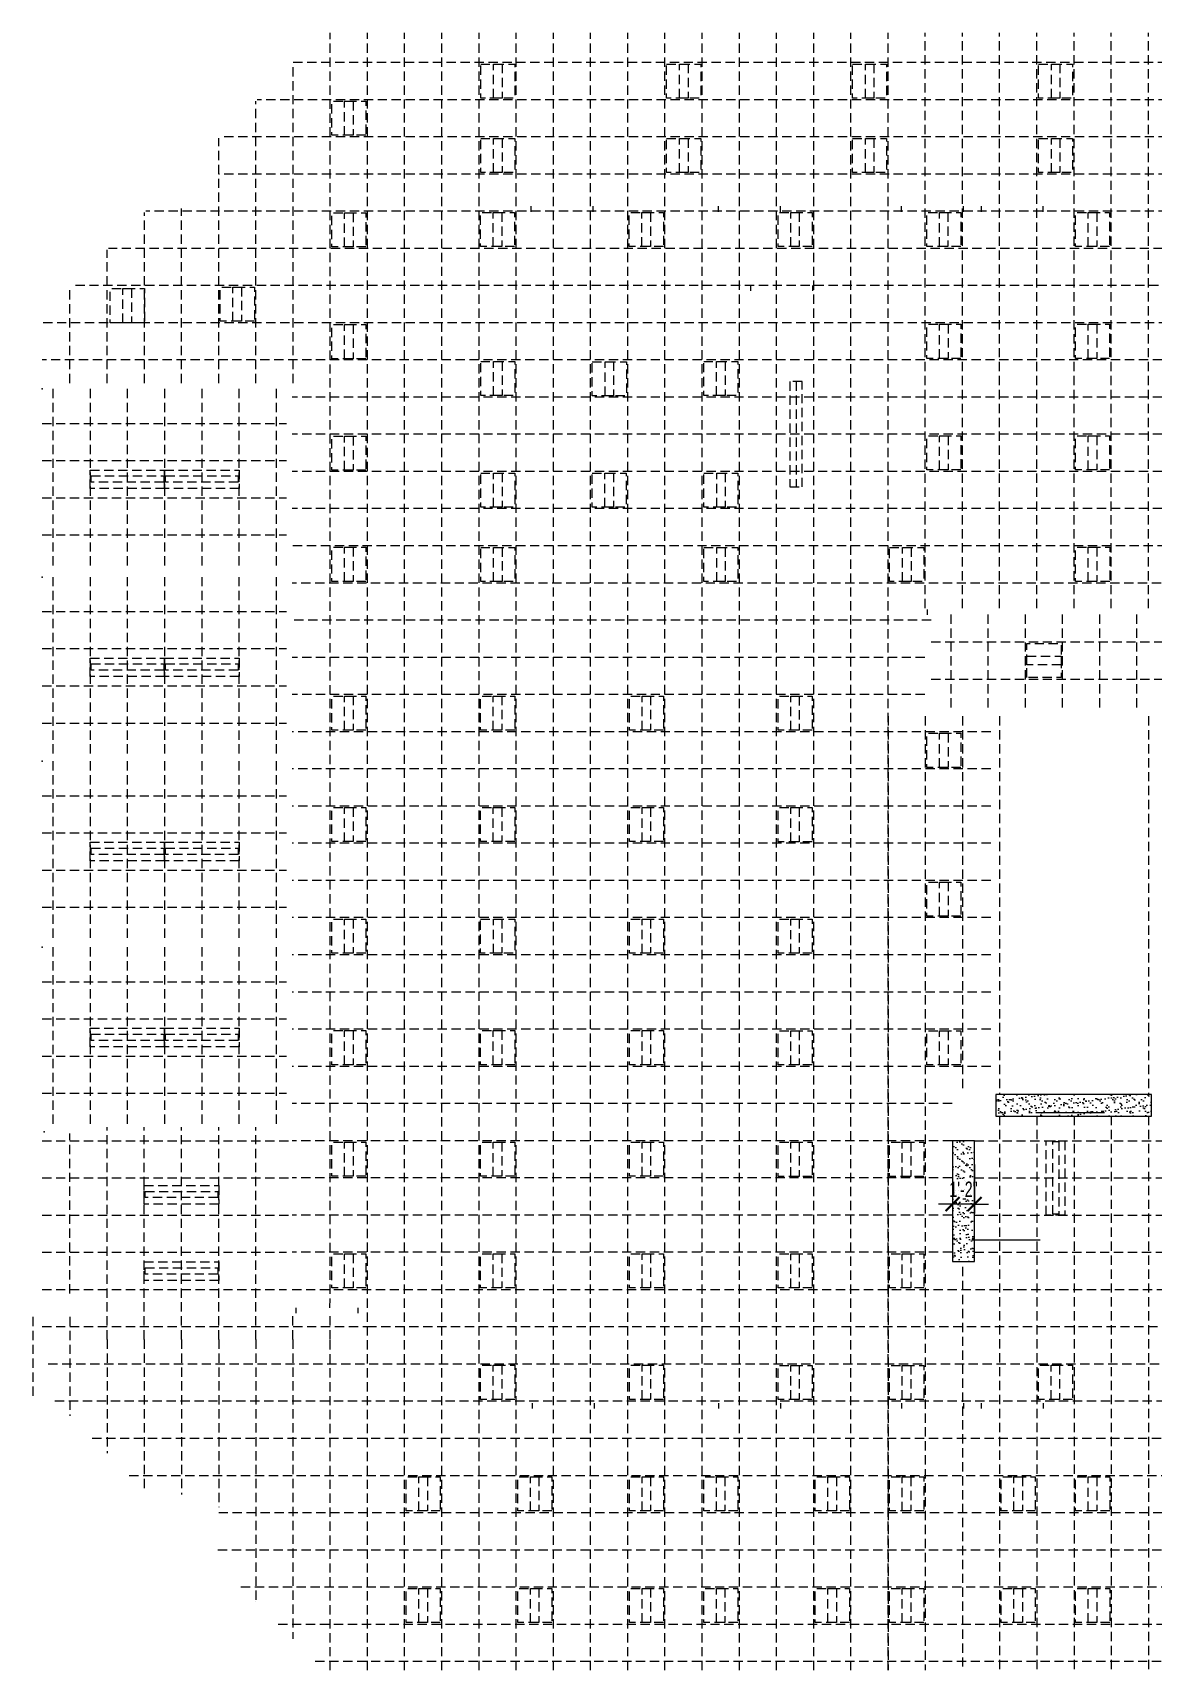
# Model space of a CAD drawing. Header units: inches. Extents: x -187 to 5780, y -1982 to 1065.
# Drawn here: x -187 to 537, y 8 to 1065 of the extents above; entities that cross this region are included whole.
import ezdxf

# ---------------------------------------------------------------- set-up
doc = ezdxf.new("R2010")
doc.units = ezdxf.units.IN
doc.header["$LTSCALE"] = 96
doc.header["$MEASUREMENT"] = 0
doc.linetypes.add('HIDDEN4', pattern=[0.09375, 0.0625, -0.03125])
for name, color, linetype in [('A-Anno-Clng', 7, 'Continuous'), ('A-Clng-Demo', 7, 'HIDDEN4'), ('A-Clng-Neww', 94, 'Continuous'), ('A-Lite-Demo', 4, 'HIDDEN4'), ('CEILING-MAIN', 7, 'Continuous')]:
    doc.layers.add(name, color=color, linetype=linetype)
doc.styles.add('XFINE_1-8', font='ARIALN.TTF', dxfattribs={"width": 0.8, "height": 10})
doc.dimstyles.new('OTJ_1-8', dxfattribs={"dimscale": 96, "dimtxt": 0.09375, "dimasz": 0.09375, "dimexe": 0.0625, "dimexo": 0.15625, "dimgap": 0.046875, "dimtad": 1, "dimdec": 1, "dimzin": 3, "dimdsep": 46, "dimlunit": 4, "dimtxsty": 'XFINE_1-8', "dimblk": 'ARCHTICK', "dimcen": 0.09, "dimdle": 0.0625, "dimclrd": 15, "dimclre": 15, "dimclrt": 7, "dimadec": 0, "dimazin": 0, "dimtfac": 0.75, "dimtdec": 1, "dimtix": 1, "dimtmove": 1, "dimatfit": 3, "dimfxl": 1, "dimfrac": 1, "dimtolj": 1, "dimtzin": 0, "dimarcsym": 0})

# ---------------------------------------------------------------- blocks, each defined once
blk = doc.blocks.new('screen')
blk.add_line((-34, 0), (34, 0))
blk.add_lwpolyline([(-34, -4), (34, -4), (34, 4), (-34, 4)], close=True)
blk = doc.blocks.new('_ArchTick')
at = {"color": 0, "linetype": 'ByBlock', "const_width": 0.15}
blk.add_lwpolyline([(-0.5, -0.5), (0.5, 0.5)], dxfattribs=at)
blk = doc.blocks.new('*D45')
at = {"layer": 'A-Anno-Clng', "color": 15, "lineweight": -2, "transparency": 16777216}
for p, q in [((407.1, 334.9), (407.1, 303.3)), ((421.3, 334.9), (421.3, 303.3)), ((407.1, 309.3), (398.1, 309.3)), ((421.3, 309.3), (407.1, 309.3)), ((421.3, 309.3), (430.3, 309.3))]:
    blk.add_line(p, q, dxfattribs=at)
at = {"layer": 'DefPoints', "color": 0, "transparency": 16777216}
for p in [(407.1, 349.9), (421.3, 349.9), (407.1, 309.3)]:
    blk.add_point(p, dxfattribs=at)
at = {"layer": 'A-Anno-Clng', "color": 15, "lineweight": -2, "transparency": 16777216, "xscale": 9, "yscale": 9, "zscale": 9}
blk.add_blockref('_ArchTick', (407.1, 309.3), dxfattribs=at)
at = {"layer": 'A-Anno-Clng', "color": 15, "lineweight": -2, "transparency": 16777216, "xscale": 9, "yscale": 9, "zscale": 9, "rotation": 180}
blk.add_blockref('_ArchTick', (421.3, 309.3), dxfattribs=at)
at = {"layer": 'A-Anno-Clng', "color": 7, "transparency": 16777216, "insert": (414.2, 318.8), "char_height": 10, "attachment_point": 5, "style": 'XFINE_1-8'}
blk.add_mtext('\\A1;1\'-2"', dxfattribs=at)

msp = doc.modelspace()

# ---------------------------------------------------------------- hatches: boundary and pattern name
at = {"layer": 'A-Clng-Demo'}
h = msp.add_hatch(dxfattribs=at)
h.set_pattern_fill('AR-SAND', color=256, scale=3, style=0)
h.paths.add_polyline_path([(535.49, 380.12), (435.04, 380.12), (435.04, 366.12), (535.49, 366.12)])
h = msp.add_hatch(dxfattribs=at)
h.set_pattern_fill('AR-SAND', color=256, scale=3, style=0)
h.paths.add_polyline_path([(421.29, 350.18), (407.09, 350.18), (407.09, 272.12), (421.29, 272.12)])

# ---------------------------------------------------------------- linework, layer by layer
at = {"layer": 'A-Anno-Clng'}
for p, q in [((460.87, 368.36), (504.82, 368.36)), ((419.7, 286.3), (463.66, 286.3))]:
    msp.add_line(p, q, dxfattribs=at)
at = {"layer": 'A-Clng-Demo'}
for p, q in [((5.33, 242.33), (5.51, 1065.38)), ((29.51, 8.38), (29.51, 1065.38)), ((53.51, 8.38), (53.51, 1065.38)), ((77.51, 8.38), (77.51, 1065.38)), ((101.51, 8.38), (101.51, 1065.38)), ((125.51, 8.38), (125.51, 1065.38)), ((149.51, 8.38), (149.51, 1065.38)), ((173.51, 8.38), (173.51, 1065.38)), ((197.51, 8.38), (197.51, 1065.38)), ((221.51, 8.38), (221.51, 1065.38)), ((245.51, 8.38), (245.51, 1065.38)), ((269.51, 8.38), (269.51, 1065.38)), ((293.51, 8.38), (293.51, 1065.38)), ((317.51, 8.38), (317.51, 1065.38)), ((341.51, 8.38), (341.51, 1065.38)), ((365.51, 8.38), (365.51, 1065.38)), ((389.51, 693.88), (389.51, 1065.38)), ((413.51, 693.88), (413.51, 1065.38)), ((437.51, 693.88), (437.51, 1065.38)), ((461.51, 693.88), (461.51, 1065.38)), ((485.51, 693.88), (485.51, 1065.38)), ((509.51, 693.88), (509.51, 1065.38)), ((533.51, 693.88), (533.51, 1065.38)), ((1337.6, 1046.18), (-19.14, 1046.18)), ((-18.49, 839.18), (-18.49, 1045.27)), ((-42.49, 839.18), (-42.51, 1021.25)), ((1680.11, 1022.18), (-41.58, 1022.18)), ((-66.49, 839.18), (-66.49, 997.27)), ((1680.11, 998.18), (-65.58, 998.18)), ((1680.11, 974.18), (-66.49, 974.18)), ((-90.49, 839.18), (-90.49, 951.97)), ((135.18, 949.88), (135.18, 953.38)), ((175.18, 949.88), (175.18, 953.38)), ((256.1, 949.88), (256.1, 953.38)), ((296.1, 949.88), (296.1, 953.38)), ((374.19, 949.88), (374.19, 953.38)), ((414.19, 949.88), (414.19, 953.38)), ((425.69, 949.88), (425.69, 953.38)), ((465.69, 949.88), (465.69, 953.38)), ((-114.49, 839.18), (-114.49, 949.27)), ((1680.11, 950.18), (-113.58, 950.18)), ((-138.49, 839.18), (-138.49, 925.27)), ((1802.88, 926.18), (-137.58, 926.18)), ((-162.49, 839.18), (-162.49, 901.27)), ((1782.03, 902.18), (-161.58, 902.18)), ((276.84, 898.69), (276.84, 902.19)), ((316.84, 898.69), (316.84, 902.19)), ((1176.16, 878.18), (-180.49, 878.18)), ((1451.29, 854.32), (-180.49, 854.18)), ((-173.49, 835.43), (-173.49, 718.93)), ((-149.49, 835.43), (-149.49, 718.93)), ((-125.49, 835.43), (-125.49, 718.93)), ((-101.49, 835.43), (-101.49, 718.93)), ((-77.49, 835.43), (-77.49, 718.93)), ((-53.49, 835.43), (-53.49, 718.93)), ((-29.49, 835.43), (-29.49, 718.93)), ((1451.29, 830.18), (-19.14, 830.18)), ((-180.49, 813.18), (-22.64, 813.18)), ((1451.29, 806.18), (-19.14, 806.18)), ((-180.49, 789.18), (-22.64, 789.18)), ((1451.29, 782.18), (-19.14, 782.18)), ((-180.49, 765.18), (-22.64, 765.18)), ((1451.29, 758.18), (-19.14, 758.18)), ((-180.49, 741.18), (-22.64, 741.18)), ((1391.41, 734.18), (-19.14, 734.18)), ((-173.49, 714.06), (-173.49, 597.56)), ((-149.49, 714.06), (-149.49, 597.56)), ((-125.49, 714.06), (-125.49, 597.56)), ((-101.49, 714.06), (-101.49, 597.56)), ((-77.49, 714.06), (-77.49, 597.56)), ((-53.49, 714.06), (-53.49, 597.56)), ((-29.49, 714.06), (-29.49, 597.56)), ((1387.79, 710.18), (-19.14, 710.18)), ((-180.49, 691.81), (-22.64, 691.81)), ((406.13, 629.88), (406.13, 691.53)), ((430.13, 629.88), (430.13, 691.53)), ((454.13, 629.88), (454.13, 691.53)), ((478.13, 629.88), (478.13, 691.53)), ((502.13, 629.88), (502.13, 691.53)), ((526.13, 629.88), (526.13, 691.53)), ((393.29, 686.18), (-19.14, 686.18)), ((-180.49, 667.81), (-22.64, 667.81)), ((393.29, 672.11), (1485.03, 672.11)), ((389.29, 662.18), (-19.14, 662.18)), ((393.29, 648.11), (1485.03, 648.11)), ((-180.49, 643.81), (-22.64, 643.81)), ((389.29, 638.18), (-19.14, 638.18)), ((365.51, 624.18), (365.51, 8.38)), ((389.51, 624.18), (389.51, 8.38)), ((413.51, 624.18), (413.51, 383.88)), ((437.51, 624.18), (437.51, 380.12)), ((533.51, 624.18), (533.51, 380.12)), ((-180.49, 619.81), (-22.64, 619.81)), ((431.74, 614.18), (-19.14, 614.18)), ((-173.49, 595.15), (-173.49, 478.65)), ((-149.49, 595.15), (-149.49, 478.65)), ((-125.49, 595.15), (-125.49, 478.65)), ((-101.49, 595.15), (-101.49, 478.65)), ((-77.49, 595.15), (-77.49, 478.65)), ((-53.49, 595.15), (-53.49, 478.65)), ((-29.49, 595.15), (-29.49, 478.65)), ((431.74, 590.18), (-19.14, 590.18)), ((-180.49, 572.9), (-22.64, 572.9)), ((431.74, 566.18), (-19.14, 566.18)), ((-180.49, 548.9), (-22.64, 548.9)), ((431.74, 542.18), (-19.14, 542.18)), ((-180.49, 524.9), (-22.64, 524.9)), ((431.74, 518.18), (-19.14, 518.18)), ((-180.49, 500.9), (-22.64, 500.9)), ((431.74, 494.18), (-19.14, 494.18)), ((-173.49, 475.06), (-173.49, 358.56)), ((-149.49, 475.06), (-149.49, 358.56)), ((-125.49, 475.06), (-125.49, 358.56)), ((-101.49, 475.06), (-101.49, 358.56)), ((-77.49, 475.06), (-77.49, 358.56)), ((-53.49, 475.06), (-53.49, 358.56)), ((-29.49, 475.06), (-29.49, 358.56)), ((431.74, 470.18), (-19.14, 470.18)), ((-180.49, 452.81), (-22.64, 452.81)), ((431.74, 446.18), (-19.14, 446.18)), ((-180.49, 428.81), (-22.64, 428.81)), ((431.74, 422.18), (-19.14, 422.18)), ((-180.49, 404.81), (-22.64, 404.81)), ((431.74, 398.18), (-19.14, 398.18)), ((-180.49, 380.81), (-22.64, 380.81)), ((406.79, 374.18), (-19.14, 374.18)), ((437.51, 366.12), (437.51, 8.38)), ((461.51, 366.12), (461.51, 8.38)), ((485.51, 366.12), (485.51, 8.38)), ((509.51, 366.12), (509.51, 8.38)), ((533.51, 366.12), (533.51, 8.38)), ((-180.49, 350.18), (-18.76, 350.18)), ((-162.51, 251.56), (-162.51, 354.93)), ((-138.51, 221.87), (-138.51, 358.93)), ((-114.51, 221.87), (-114.51, 358.93)), ((-90.51, 221.87), (-90.51, 358.93)), ((-66.51, 221.87), (-66.51, 358.93)), ((-42.51, 221.87), (-42.51, 358.93)), ((406.79, 350.18), (-19.14, 350.18)), ((421.29, 350.18), (1386.17, 350.18)), ((-180.49, 326.18), (-180.49, 326.18)), ((-180.49, 326.18), (-18.76, 326.18)), ((406.79, 326.18), (-19.14, 326.18)), ((421.29, 326.18), (1386.17, 326.18)), ((-180.49, 302.18), (-180.49, 302.18)), ((-180.49, 302.18), (-18.76, 302.18)), ((406.79, 302.18), (-19.14, 302.18)), ((421.29, 302.18), (1386.17, 302.18)), ((-180.49, 278.18), (-180.49, 278.18)), ((-180.49, 278.18), (-22.76, 278.18)), ((406.79, 278.18), (-19.14, 278.18)), ((421.29, 278.18), (1386.17, 278.18)), ((413.51, 268.7), (413.51, 8.38)), ((-180.49, 254.18), (-180.49, 254.18)), ((-180.49, 254.18), (-22.76, 254.18)), ((-19.14, 254.18), (1386.17, 254.18)), ((-162.51, 236.52), (-162.51, 172.5)), ((-18.76, 221.87), (-18.76, 238.83)), ((-16.42, 238.83), (-16.42, 242.33)), ((5.51, 221.87), (5.51, 238.83)), ((23.58, 238.83), (23.58, 242.33)), ((-180.49, 230.18), (29.42, 230.18)), ((29.42, 230.18), (1386.17, 230.18)), ((-138.51, 221.87), (-138.51, 148.5)), ((-114.51, 221.87), (-114.51, 124.5)), ((-90.51, 221.87), (-90.51, 121.78)), ((-66.51, 221.87), (-66.51, 113.68)), ((-42.51, 221.87), (-42.51, 52.5)), ((-18.76, 221.87), (-18.76, 28.75)), ((5.51, 8.38), (5.51, 221.87)), ((-176.49, 206.18), (1386.17, 206.18)), ((-172.19, 182.18), (1386.17, 182.18)), ((136.11, 177.37), (136.11, 180.87)), ((176.11, 177.37), (176.11, 180.87)), ((256.21, 177.37), (256.21, 180.87)), ((296.21, 177.37), (296.21, 180.87)), ((374.31, 177.37), (374.31, 180.87)), ((414.31, 177.37), (414.31, 180.87)), ((425.81, 177.37), (425.81, 180.87)), ((465.81, 177.37), (465.81, 180.87)), ((-148.19, 158.18), (1464.36, 158.18)), ((-124.19, 134.18), (1464.36, 134.18)), ((-66.51, 110.18), (1464.36, 110.18)), ((-67.09, 86.18), (1464.36, 86.18)), ((-52.19, 62.18), (-52.19, 62.18)), ((-52.19, 62.18), (1464.36, 62.18)), ((-42.51, 52.5), (-42.51, 52.5)), ((-28.19, 38.18), (1464.36, 38.18)), ((-4.19, 14.18), (604.21, 14.18))]:
    msp.add_line(p, q, dxfattribs=at)
at = {"layer": 'A-Clng-Demo', "color": 7}
for p, q in [((390.83, 693.12), (390.83, 689.62)), ((-186.51, 236.52), (-186.51, 184.71))]:
    msp.add_line(p, q, dxfattribs=at)
at = {"layer": 'A-Clng-Neww'}
for points in [[(435.01, 380.12), (435.01, 366.12), (535.49, 366.12), (535.49, 380.12)], [(421.29, 350.18), (407.09, 350.18), (407.09, 272.12), (421.29, 272.12)]]:
    msp.add_lwpolyline(points, close=True, dxfattribs=at)
at = {"layer": 'A-Lite-Demo', "flags": 128}
for points in [[(102.59, 1045.18), (124.59, 1045.18), (124.59, 1023.18), (102.59, 1023.18)], [(222.59, 1045.18), (244.59, 1045.18), (244.59, 1023.18), (222.59, 1023.18)], [(342.59, 1045.18), (364.59, 1045.18), (364.59, 1023.18), (342.59, 1023.18)], [(462.59, 1045.18), (484.59, 1045.18), (484.59, 1023.18), (462.59, 1023.18)], [(28.51, 999.18), (6.51, 999.18), (6.51, 1021.18), (28.51, 1021.18)], [(28.51, 999.18), (6.51, 999.18), (6.51, 1021.18), (28.51, 1021.18)], [(102.59, 997.18), (124.59, 997.18), (124.59, 975.18), (102.59, 975.18)], [(222.59, 997.18), (244.59, 997.18), (244.59, 975.18), (222.59, 975.18)], [(342.59, 997.18), (364.59, 997.18), (364.59, 975.18), (342.59, 975.18)], [(462.59, 997.18), (484.59, 997.18), (484.59, 975.18), (462.59, 975.18)], [(28.51, 927.18), (6.51, 927.18), (6.51, 949.18), (28.51, 949.18)], [(28.51, 927.18), (6.51, 927.18), (6.51, 949.18), (28.51, 949.18)], [(124.47, 927.38), (102.47, 927.38), (102.47, 949.38), (124.47, 949.38)], [(124.47, 927.38), (102.47, 927.38), (102.47, 949.38), (124.47, 949.38)], [(220.47, 927.38), (198.47, 927.38), (198.47, 949.38), (220.47, 949.38)], [(220.47, 927.38), (198.47, 927.38), (198.47, 949.38), (220.47, 949.38)], [(316.47, 927.38), (294.47, 927.38), (294.47, 949.38), (316.47, 949.38)], [(316.47, 927.38), (294.47, 927.38), (294.47, 949.38), (316.47, 949.38)], [(412.47, 927.38), (390.47, 927.38), (390.47, 949.38), (412.47, 949.38)], [(412.47, 927.38), (390.47, 927.38), (390.47, 949.38), (412.47, 949.38)], [(508.47, 927.38), (486.47, 927.38), (486.47, 949.38), (508.47, 949.38)], [(508.47, 927.38), (486.47, 927.38), (486.47, 949.38), (508.47, 949.38)], [(-114.48, 878.23), (-136.48, 878.23), (-136.48, 900.23), (-114.48, 900.23)], [(-114.48, 878.23), (-136.48, 878.23), (-136.48, 900.23), (-114.48, 900.23)], [(-43.49, 879.23), (-65.49, 879.23), (-65.49, 901.23), (-43.49, 901.23)], [(-43.49, 879.23), (-65.49, 879.23), (-65.49, 901.23), (-43.49, 901.23)], [(28.54, 854.98), (6.54, 854.98), (6.54, 876.98), (28.54, 876.98)], [(28.54, 854.98), (6.54, 854.98), (6.54, 876.98), (28.54, 876.98)], [(412.51, 855.18), (390.51, 855.18), (390.51, 877.18), (412.51, 877.18)], [(412.51, 855.18), (390.51, 855.18), (390.51, 877.18), (412.51, 877.18)], [(508.51, 855.18), (486.51, 855.18), (486.51, 877.18), (508.51, 877.18)], [(508.51, 855.18), (486.51, 855.18), (486.51, 877.18), (508.51, 877.18)], [(102.59, 853.18), (124.59, 853.18), (124.59, 831.18), (102.59, 831.18)], [(174.59, 853.04), (196.59, 853.04), (196.59, 831.04), (174.59, 831.04)], [(246.51, 853.18), (268.51, 853.18), (268.51, 831.18), (246.51, 831.18)], [(28.54, 782.98), (6.54, 782.98), (6.54, 804.98), (28.54, 804.98)], [(28.54, 782.98), (6.54, 782.98), (6.54, 804.98), (28.54, 804.98)], [(412.51, 783.18), (390.51, 783.18), (390.51, 805.18), (412.51, 805.18)], [(412.51, 783.18), (390.51, 783.18), (390.51, 805.18), (412.51, 805.18)], [(508.51, 783.18), (486.51, 783.18), (486.51, 805.18), (508.51, 805.18)], [(508.51, 783.18), (486.51, 783.18), (486.51, 805.18), (508.51, 805.18)], [(102.59, 781.18), (124.59, 781.18), (124.59, 759.18), (102.59, 759.18)], [(174.51, 781.18), (196.51, 781.18), (196.51, 759.18), (174.51, 759.18)], [(246.59, 781.18), (268.59, 781.18), (268.59, 759.18), (246.59, 759.18)], [(28.52, 711.23), (6.52, 711.23), (6.52, 733.23), (28.52, 733.23)], [(28.52, 711.23), (6.52, 711.23), (6.52, 733.23), (28.52, 733.23)], [(102.59, 733.18), (124.59, 733.18), (124.59, 711.18), (102.59, 711.18)], [(246.59, 733.18), (268.59, 733.18), (268.59, 711.18), (246.59, 711.18)], [(366.51, 733.18), (388.51, 733.18), (388.51, 711.18), (366.51, 711.18)], [(508.52, 711.23), (486.52, 711.23), (486.52, 733.23), (508.52, 733.23)], [(508.52, 711.23), (486.52, 711.23), (486.52, 733.23), (508.52, 733.23)], [(455.13, 649.11), (455.13, 671.11), (477.13, 671.11), (477.13, 649.11)], [(455.13, 649.11), (455.13, 671.11), (477.13, 671.11), (477.13, 649.11)], [(28.52, 615.23), (6.52, 615.23), (6.52, 637.23), (28.52, 637.23)], [(28.52, 615.23), (6.52, 615.23), (6.52, 637.23), (28.52, 637.23)], [(124.52, 615.23), (102.52, 615.23), (102.52, 637.23), (124.52, 637.23)], [(124.52, 615.23), (102.52, 615.23), (102.52, 637.23), (124.52, 637.23)], [(220.52, 615.23), (198.52, 615.23), (198.52, 637.23), (220.52, 637.23)], [(220.52, 615.23), (198.52, 615.23), (198.52, 637.23), (220.52, 637.23)], [(316.51, 615.18), (294.51, 615.18), (294.51, 637.18), (316.51, 637.18)], [(316.51, 615.18), (294.51, 615.18), (294.51, 637.18), (316.51, 637.18)], [(412.51, 591.18), (390.51, 591.18), (390.51, 613.18), (412.51, 613.18)], [(412.51, 591.18), (390.51, 591.18), (390.51, 613.18), (412.51, 613.18)], [(28.52, 543.23), (6.52, 543.23), (6.52, 565.23), (28.52, 565.23)], [(28.52, 543.23), (6.52, 543.23), (6.52, 565.23), (28.52, 565.23)], [(124.52, 543.23), (102.52, 543.23), (102.52, 565.23), (124.52, 565.23)], [(124.52, 543.23), (102.52, 543.23), (102.52, 565.23), (124.52, 565.23)], [(220.52, 543.23), (198.52, 543.23), (198.52, 565.23), (220.52, 565.23)], [(220.52, 543.23), (198.52, 543.23), (198.52, 565.23), (220.52, 565.23)], [(316.51, 543.18), (294.51, 543.18), (294.51, 565.18), (316.51, 565.18)], [(316.51, 543.18), (294.51, 543.18), (294.51, 565.18), (316.51, 565.18)], [(412.51, 495.18), (390.51, 495.18), (390.51, 517.18), (412.51, 517.18)], [(412.51, 495.18), (390.51, 495.18), (390.51, 517.18), (412.51, 517.18)], [(28.52, 471.23), (6.52, 471.23), (6.52, 493.23), (28.52, 493.23)], [(28.52, 471.23), (6.52, 471.23), (6.52, 493.23), (28.52, 493.23)], [(102.52, 493.23), (124.52, 493.23), (124.52, 471.23), (102.52, 471.23)], [(102.52, 493.23), (124.52, 493.23), (124.52, 471.23), (102.52, 471.23)], [(220.52, 471.23), (198.52, 471.23), (198.52, 493.23), (220.52, 493.23)], [(220.52, 471.23), (198.52, 471.23), (198.52, 493.23), (220.52, 493.23)], [(316.51, 471.18), (294.51, 471.18), (294.51, 493.18), (316.51, 493.18)], [(316.51, 471.18), (294.51, 471.18), (294.51, 493.18), (316.51, 493.18)], [(28.52, 399.23), (6.52, 399.23), (6.52, 421.23), (28.52, 421.23)], [(28.52, 399.23), (6.52, 399.23), (6.52, 421.23), (28.52, 421.23)], [(124.52, 399.23), (102.52, 399.23), (102.52, 421.23), (124.52, 421.23)], [(124.52, 399.23), (102.52, 399.23), (102.52, 421.23), (124.52, 421.23)], [(220.52, 399.23), (198.52, 399.23), (198.52, 421.23), (220.52, 421.23)], [(220.52, 399.23), (198.52, 399.23), (198.52, 421.23), (220.52, 421.23)], [(316.51, 399.18), (294.51, 399.18), (294.51, 421.18), (316.51, 421.18)], [(316.51, 399.18), (294.51, 399.18), (294.51, 421.18), (316.51, 421.18)], [(412.51, 399.18), (390.51, 399.18), (390.51, 421.18), (412.51, 421.18)], [(412.51, 399.18), (390.51, 399.18), (390.51, 421.18), (412.51, 421.18)], [(28.52, 327.23), (6.52, 327.23), (6.52, 349.23), (28.52, 349.23)], [(28.52, 327.23), (6.52, 327.23), (6.52, 349.23), (28.52, 349.23)], [(124.52, 327.23), (102.52, 327.23), (102.52, 349.23), (124.52, 349.23)], [(124.52, 327.23), (102.52, 327.23), (102.52, 349.23), (124.52, 349.23)], [(220.52, 327.23), (198.52, 327.23), (198.52, 349.23), (220.52, 349.23)], [(220.52, 327.23), (198.52, 327.23), (198.52, 349.23), (220.52, 349.23)], [(316.51, 327.18), (294.51, 327.18), (294.51, 349.18), (316.51, 349.18)], [(316.51, 327.18), (294.51, 327.18), (294.51, 349.18), (316.51, 349.18)], [(388.51, 327.18), (366.51, 327.18), (366.51, 349.18), (388.51, 349.18)], [(388.51, 327.18), (366.51, 327.18), (366.51, 349.18), (388.51, 349.18)], [(28.52, 255.23), (6.52, 255.23), (6.52, 277.23), (28.52, 277.23)], [(28.52, 255.23), (6.52, 255.23), (6.52, 277.23), (28.52, 277.23)], [(124.52, 255.23), (102.52, 255.23), (102.52, 277.23), (124.52, 277.23)], [(124.52, 255.23), (102.52, 255.23), (102.52, 277.23), (124.52, 277.23)], [(220.52, 255.23), (198.52, 255.23), (198.52, 277.23), (220.52, 277.23)], [(220.52, 255.23), (198.52, 255.23), (198.52, 277.23), (220.52, 277.23)], [(316.51, 255.18), (294.51, 255.18), (294.51, 277.18), (316.51, 277.18)], [(316.51, 255.18), (294.51, 255.18), (294.51, 277.18), (316.51, 277.18)], [(388.51, 255.18), (366.51, 255.18), (366.51, 277.18), (388.51, 277.18)], [(388.51, 255.18), (366.51, 255.18), (366.51, 277.18), (388.51, 277.18)], [(124.52, 183.23), (102.52, 183.23), (102.52, 205.23), (124.52, 205.23)], [(124.52, 183.23), (102.52, 183.23), (102.52, 205.23), (124.52, 205.23)], [(220.52, 183.23), (198.52, 183.23), (198.52, 205.23), (220.52, 205.23)], [(220.52, 183.23), (198.52, 183.23), (198.52, 205.23), (220.52, 205.23)], [(316.51, 183.18), (294.51, 183.18), (294.51, 205.18), (316.51, 205.18)], [(316.51, 183.18), (294.51, 183.18), (294.51, 205.18), (316.51, 205.18)], [(388.51, 183.18), (366.51, 183.18), (366.51, 205.18), (388.51, 205.18)], [(388.51, 183.18), (366.51, 183.18), (366.51, 205.18), (388.51, 205.18)], [(484.52, 183.23), (462.52, 183.23), (462.52, 205.23), (484.52, 205.23)], [(484.52, 183.23), (462.52, 183.23), (462.52, 205.23), (484.52, 205.23)], [(76.52, 111.23), (54.52, 111.23), (54.52, 133.23), (76.52, 133.23)], [(76.52, 111.23), (54.52, 111.23), (54.52, 133.23), (76.52, 133.23)], [(148.52, 111.23), (126.52, 111.23), (126.52, 133.23), (148.52, 133.23)], [(148.52, 111.23), (126.52, 111.23), (126.52, 133.23), (148.52, 133.23)], [(220.52, 111.23), (198.52, 111.23), (198.52, 133.23), (220.52, 133.23)], [(220.52, 111.23), (198.52, 111.23), (198.52, 133.23), (220.52, 133.23)], [(268.52, 111.23), (246.52, 111.23), (246.52, 133.23), (268.52, 133.23)], [(268.52, 111.23), (246.52, 111.23), (246.52, 133.23), (268.52, 133.23)], [(340.52, 111.23), (318.52, 111.23), (318.52, 133.23), (340.52, 133.23)], [(340.52, 111.23), (318.52, 111.23), (318.52, 133.23), (340.52, 133.23)], [(388.51, 111.18), (366.51, 111.18), (366.51, 133.18), (388.51, 133.18)], [(388.51, 111.18), (366.51, 111.18), (366.51, 133.18), (388.51, 133.18)], [(460.52, 111.23), (438.52, 111.23), (438.52, 133.23), (460.52, 133.23)], [(460.52, 111.23), (438.52, 111.23), (438.52, 133.23), (460.52, 133.23)], [(508.52, 111.23), (486.52, 111.23), (486.52, 133.23), (508.52, 133.23)], [(508.52, 111.23), (486.52, 111.23), (486.52, 133.23), (508.52, 133.23)], [(76.52, 39.23), (54.52, 39.23), (54.52, 61.23), (76.52, 61.23)], [(76.52, 39.23), (54.52, 39.23), (54.52, 61.23), (76.52, 61.23)], [(148.52, 39.23), (126.52, 39.23), (126.52, 61.23), (148.52, 61.23)], [(148.52, 39.23), (126.52, 39.23), (126.52, 61.23), (148.52, 61.23)], [(220.52, 39.23), (198.52, 39.23), (198.52, 61.23), (220.52, 61.23)], [(220.52, 39.23), (198.52, 39.23), (198.52, 61.23), (220.52, 61.23)], [(268.52, 39.23), (246.52, 39.23), (246.52, 61.23), (268.52, 61.23)], [(268.52, 39.23), (246.52, 39.23), (246.52, 61.23), (268.52, 61.23)], [(340.52, 39.23), (318.52, 39.23), (318.52, 61.23), (340.52, 61.23)], [(340.52, 39.23), (318.52, 39.23), (318.52, 61.23), (340.52, 61.23)], [(388.51, 39.18), (366.51, 39.18), (366.51, 61.18), (388.51, 61.18)], [(388.51, 39.18), (366.51, 39.18), (366.51, 61.18), (388.51, 61.18)], [(460.52, 39.23), (438.52, 39.23), (438.52, 61.23), (460.52, 61.23)], [(460.52, 39.23), (438.52, 39.23), (438.52, 61.23), (460.52, 61.23)], [(508.52, 39.23), (486.52, 39.23), (486.52, 61.23), (508.52, 61.23)], [(508.52, 39.23), (486.52, 39.23), (486.52, 61.23), (508.52, 61.23)]]:
    msp.add_lwpolyline(points, close=True, dxfattribs=at)
at = {"layer": 'A-Lite-Demo'}
for points in [[(110.9, 1045.18), (116.4, 1045.18), (116.4, 1023.18), (110.9, 1023.18)], [(230.9, 1045.18), (236.4, 1045.18), (236.4, 1023.18), (230.9, 1023.18)], [(350.9, 1045.18), (356.4, 1045.18), (356.4, 1023.18), (350.9, 1023.18)], [(470.9, 1045.18), (476.4, 1045.18), (476.4, 1023.18), (470.9, 1023.18)], [(20.2, 999.18), (14.7, 999.18), (14.7, 1021.18), (20.2, 1021.18)], [(110.9, 997.18), (116.4, 997.18), (116.4, 975.18), (110.9, 975.18)], [(230.9, 997.18), (236.4, 997.18), (236.4, 975.18), (230.9, 975.18)], [(350.9, 997.18), (356.4, 997.18), (356.4, 975.18), (350.9, 975.18)], [(470.9, 997.18), (476.4, 997.18), (476.4, 975.18), (470.9, 975.18)], [(20.2, 927.18), (14.7, 927.18), (14.7, 949.18), (20.2, 949.18)], [(116.17, 927.38), (110.67, 927.38), (110.67, 949.38), (116.17, 949.38)], [(212.17, 927.38), (206.67, 927.38), (206.67, 949.38), (212.17, 949.38)], [(308.17, 927.38), (302.67, 927.38), (302.67, 949.38), (308.17, 949.38)], [(404.17, 927.38), (398.67, 927.38), (398.67, 949.38), (404.17, 949.38)], [(500.17, 927.38), (494.67, 927.38), (494.67, 949.38), (500.17, 949.38)], [(-122.79, 878.23), (-128.29, 878.23), (-128.29, 900.23), (-122.79, 900.23)], [(-51.79, 879.23), (-57.29, 879.23), (-57.29, 901.23), (-51.79, 901.23)], [(20.23, 854.98), (14.73, 854.98), (14.73, 876.98), (20.23, 876.98)], [(404.2, 855.18), (398.7, 855.18), (398.7, 877.18), (404.2, 877.18)], [(500.2, 855.18), (494.7, 855.18), (494.7, 877.18), (500.2, 877.18)], [(110.9, 853.18), (116.4, 853.18), (116.4, 831.18), (110.9, 831.18)], [(182.9, 853.04), (188.4, 853.04), (188.4, 831.04), (182.9, 831.04)], [(254.81, 853.18), (260.31, 853.18), (260.31, 831.18), (254.81, 831.18)], [(20.23, 782.98), (14.73, 782.98), (14.73, 804.98), (20.23, 804.98)], [(404.2, 783.18), (398.7, 783.18), (398.7, 805.18), (404.2, 805.18)], [(500.2, 783.18), (494.7, 783.18), (494.7, 805.18), (500.2, 805.18)], [(-149.39, 783.1), (-101.39, 783.1), (-101.39, 771.1), (-149.39, 771.1)], [(-101.39, 783.11), (-53.39, 783.11), (-53.39, 771.11), (-101.39, 771.11)], [(-148.89, 779.31), (-101.89, 779.31), (-101.89, 775.31), (-148.89, 775.31)], [(-100.89, 779.32), (-53.89, 779.32), (-53.89, 775.32), (-100.89, 775.32)], [(110.9, 781.18), (116.4, 781.18), (116.4, 759.18), (110.9, 759.18)], [(182.81, 781.18), (188.31, 781.18), (188.31, 759.18), (182.81, 759.18)], [(254.9, 781.18), (260.4, 781.18), (260.4, 759.18), (254.9, 759.18)], [(20.21, 711.23), (14.71, 711.23), (14.71, 733.23), (20.21, 733.23)], [(110.9, 733.18), (116.4, 733.18), (116.4, 711.18), (110.9, 711.18)], [(254.9, 733.18), (260.4, 733.18), (260.4, 711.18), (254.9, 711.18)], [(374.81, 733.18), (380.31, 733.18), (380.31, 711.18), (374.81, 711.18)], [(500.21, 711.23), (494.71, 711.23), (494.71, 733.23), (500.21, 733.23)], [(-149.39, 661.73), (-101.39, 661.73), (-101.39, 649.73), (-149.39, 649.73)], [(-148.89, 657.94), (-101.89, 657.94), (-101.89, 653.94), (-148.89, 653.94)], [(-101.39, 661.74), (-53.39, 661.74), (-53.39, 649.74), (-101.39, 649.74)], [(-100.89, 657.95), (-53.89, 657.95), (-53.89, 653.95), (-100.89, 653.95)], [(455.13, 657.42), (455.13, 662.92), (477.13, 662.92), (477.13, 657.42)], [(20.21, 615.23), (14.71, 615.23), (14.71, 637.23), (20.21, 637.23)], [(116.21, 615.23), (110.71, 615.23), (110.71, 637.23), (116.21, 637.23)], [(212.21, 615.23), (206.71, 615.23), (206.71, 637.23), (212.21, 637.23)], [(308.2, 615.18), (302.7, 615.18), (302.7, 637.18), (308.2, 637.18)], [(404.2, 591.18), (398.7, 591.18), (398.7, 613.18), (404.2, 613.18)], [(20.21, 543.23), (14.71, 543.23), (14.71, 565.23), (20.21, 565.23)], [(116.21, 543.23), (110.71, 543.23), (110.71, 565.23), (116.21, 565.23)], [(212.21, 543.23), (206.71, 543.23), (206.71, 565.23), (212.21, 565.23)], [(308.2, 543.18), (302.7, 543.18), (302.7, 565.18), (308.2, 565.18)], [(-149.39, 542.82), (-101.39, 542.82), (-101.39, 530.82), (-149.39, 530.82)], [(-101.39, 542.83), (-53.39, 542.83), (-53.39, 530.83), (-101.39, 530.83)], [(-148.89, 539.03), (-101.89, 539.03), (-101.89, 535.03), (-148.89, 535.03)], [(-100.89, 539.03), (-53.89, 539.03), (-53.89, 535.03), (-100.89, 535.03)], [(404.2, 495.18), (398.7, 495.18), (398.7, 517.18), (404.2, 517.18)], [(20.21, 471.23), (14.71, 471.23), (14.71, 493.23), (20.21, 493.23)], [(110.83, 493.23), (116.33, 493.23), (116.33, 471.23), (110.83, 471.23)], [(212.21, 471.23), (206.71, 471.23), (206.71, 493.23), (212.21, 493.23)], [(308.2, 471.18), (302.7, 471.18), (302.7, 493.18), (308.2, 493.18)], [(-149.39, 422.73), (-101.39, 422.73), (-101.39, 410.73), (-149.39, 410.73)], [(-148.89, 418.93), (-101.89, 418.93), (-101.89, 414.93), (-148.89, 414.93)], [(-101.39, 422.73), (-53.39, 422.73), (-53.39, 410.73), (-101.39, 410.73)], [(-100.89, 418.94), (-53.89, 418.94), (-53.89, 414.94), (-100.89, 414.94)], [(20.21, 399.23), (14.71, 399.23), (14.71, 421.23), (20.21, 421.23)], [(116.21, 399.23), (110.71, 399.23), (110.71, 421.23), (116.21, 421.23)], [(212.21, 399.23), (206.71, 399.23), (206.71, 421.23), (212.21, 421.23)], [(308.2, 399.18), (302.7, 399.18), (302.7, 421.18), (308.2, 421.18)], [(404.2, 399.18), (398.7, 399.18), (398.7, 421.18), (404.2, 421.18)], [(20.21, 327.23), (14.71, 327.23), (14.71, 349.23), (20.21, 349.23)], [(116.21, 327.23), (110.71, 327.23), (110.71, 349.23), (116.21, 349.23)], [(212.21, 327.23), (206.71, 327.23), (206.71, 349.23), (212.21, 349.23)], [(308.2, 327.18), (302.7, 327.18), (302.7, 349.18), (308.2, 349.18)], [(380.2, 327.18), (374.7, 327.18), (374.7, 349.18), (380.2, 349.18)], [(479.58, 350.18), (479.58, 302.18), (467.58, 302.18), (467.58, 350.18)], [(475.79, 349.68), (475.79, 302.68), (471.79, 302.68), (471.79, 349.68)], [(-114.51, 321.25), (-66.51, 321.25), (-66.51, 309.25), (-114.51, 309.25)], [(-114.01, 317.45), (-67.01, 317.45), (-67.01, 313.45), (-114.01, 313.45)], [(20.21, 255.23), (14.71, 255.23), (14.71, 277.23), (20.21, 277.23)], [(116.21, 255.23), (110.71, 255.23), (110.71, 277.23), (116.21, 277.23)], [(212.21, 255.23), (206.71, 255.23), (206.71, 277.23), (212.21, 277.23)], [(308.2, 255.18), (302.7, 255.18), (302.7, 277.18), (308.2, 277.18)], [(380.2, 255.18), (374.7, 255.18), (374.7, 277.18), (380.2, 277.18)], [(-114.51, 271.92), (-66.51, 271.92), (-66.51, 259.92), (-114.51, 259.92)], [(-114.01, 268.13), (-67.01, 268.13), (-67.01, 264.13), (-114.01, 264.13)], [(116.21, 183.23), (110.71, 183.23), (110.71, 205.23), (116.21, 205.23)], [(212.21, 183.23), (206.71, 183.23), (206.71, 205.23), (212.21, 205.23)], [(308.2, 183.18), (302.7, 183.18), (302.7, 205.18), (308.2, 205.18)], [(380.2, 183.18), (374.7, 183.18), (374.7, 205.18), (380.2, 205.18)], [(476.21, 183.23), (470.71, 183.23), (470.71, 205.23), (476.21, 205.23)], [(68.21, 111.23), (62.71, 111.23), (62.71, 133.23), (68.21, 133.23)], [(140.21, 111.23), (134.71, 111.23), (134.71, 133.23), (140.21, 133.23)], [(212.21, 111.23), (206.71, 111.23), (206.71, 133.23), (212.21, 133.23)], [(260.21, 111.23), (254.71, 111.23), (254.71, 133.23), (260.21, 133.23)], [(332.21, 111.23), (326.71, 111.23), (326.71, 133.23), (332.21, 133.23)], [(380.2, 111.18), (374.7, 111.18), (374.7, 133.18), (380.2, 133.18)], [(452.21, 111.23), (446.71, 111.23), (446.71, 133.23), (452.21, 133.23)], [(500.21, 111.23), (494.71, 111.23), (494.71, 133.23), (500.21, 133.23)], [(68.21, 39.23), (62.71, 39.23), (62.71, 61.23), (68.21, 61.23)], [(140.21, 39.23), (134.71, 39.23), (134.71, 61.23), (140.21, 61.23)], [(212.21, 39.23), (206.71, 39.23), (206.71, 61.23), (212.21, 61.23)], [(260.21, 39.23), (254.71, 39.23), (254.71, 61.23), (260.21, 61.23)], [(332.21, 39.23), (326.71, 39.23), (326.71, 61.23), (332.21, 61.23)], [(380.2, 39.18), (374.7, 39.18), (374.7, 61.18), (380.2, 61.18)], [(452.21, 39.23), (446.71, 39.23), (446.71, 61.23), (452.21, 61.23)], [(500.21, 39.23), (494.71, 39.23), (494.71, 61.23), (500.21, 61.23)]]:
    msp.add_lwpolyline(points, close=True, dxfattribs=at)
at = {"layer": 'CEILING-MAIN', "color": 4, "linetype": 'Continuous'}
for p in [(-180.49, 835.43), (-180.49, 714.06), (-180.49, 595.15), (-180.49, 475.06), (-179.08, 355.93)]:
    msp.add_point(p, dxfattribs=at)

# ---------------------------------------------------------------- block references
at = {"layer": 'A-Lite-Demo', "rotation": 270}
msp.add_blockref('screen', (306.13, 806.18), dxfattribs=at)

# ---------------------------------------------------------------- dimensions: what is measured, and where the dimension line sits
at = {"layer": 'A-Anno-Clng'}
dim = msp.add_linear_dim(base=(407.09, 309.26), p1=(421.29, 349.9), p2=(407.09, 349.9), dimstyle='OTJ_1-8', dxfattribs=at)
dim.commit()
dim.dimension.update_dxf_attribs({"geometry": '*D45', "text_midpoint": (414.19, 318.78)})

doc.saveas('drawing.dxf')
